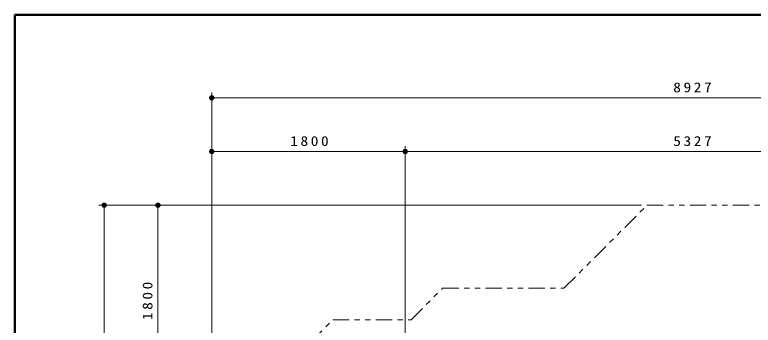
# Model space of a CAD drawing. Units: millimetres on the paper, scale 1:50. Extents: x -385 to 0, y -594 to 267.
# Drawn here: x -385 to -247.6, y 209.2 to 267 of the extents above; entities that cross this region are included whole.
import ezdxf

# ---------------------------------------------------------------- set-up
doc = ezdxf.new("R2010")
doc.units = ezdxf.units.MM
doc.linetypes.add('USER3', pattern=[8, 3, -1, 1, -1, 1, -1])
doc.layers.add('LY_1', color=7, linetype='Continuous', lineweight=50)
doc.styles.add('ＭＳ ゴシック', font='')
doc.styles.get('ＭＳ ゴシック').set_extended_font_data('MS Gothic')

# ---------------------------------------------------------------- blocks, each defined once
blk = doc.blocks.new('filled_dot')
at = {"color": 0, "linetype": 'Continuous', "lineweight": -2, "const_width": 1.25}
blk.add_lwpolyline([(-0.625, 0, 1), (0.625, 0, 1)], format="xyb", close=True, dxfattribs=at)

msp = doc.modelspace()

# ---------------------------------------------------------------- linework, layer by layer
at = {"layer": 'LY_1'}
for p, q in [((0, 267), (-385, 267)), ((-385, 267), (-385, 0))]:
    msp.add_line(p, q, dxfattribs=at)
at = {"layer": 'LY_1', "lineweight": 13}
for p, q in [((-348.361, 188.67), (-348.361, 252.542)), ((-348.361, 251.542), (-169.831, 251.542)), ((-348.361, 188.67), (-348.361, 242.542)), ((-312.361, 172.702), (-312.361, 242.542)), ((-312.361, 172.702), (-312.361, 242.542)), ((-348.361, 241.542), (-312.361, 241.542)), ((-312.361, 241.542), (-205.831, 241.542)), ((-268.38, 231.542), (-369.361, 231.542)), ((-368.361, 97.822), (-368.361, 231.542)), ((-268.38, 231.542), (-359.361, 231.542)), ((-358.361, 195.542), (-358.361, 231.542))]:
    msp.add_line(p, q, dxfattribs=at)
at = {"layer": 'LY_1', "linetype": 'USER3', "lineweight": 13}
msp.add_lwpolyline([(-230.372, 231.542), (-169.831, 171.001), (-169.831, 125.945), (-193.098, 102.679), (-232.302, 102.679), (-240.649, 111.025), (-254.377, 111.025), (-267.581, 97.822), (-300.042, 97.822), (-325, 122.78), (-325, 132.373), (-348.361, 155.734), (-348.361, 187.67), (-325.807, 210.224), (-311.274, 210.224), (-305.406, 216.092), (-282.83, 216.092), (-267.38, 231.542)], close=True, dxfattribs=at)

# ---------------------------------------------------------------- block references
at = {"layer": 'LY_1', "lineweight": 13, "xscale": 0.4, "yscale": 0.4}
for p in [(-348.361, 251.542), (-348.361, 241.542), (-312.361, 241.542)]:
    msp.add_blockref('filled_dot', p, dxfattribs=at)
for p, rotation in [((-312.361, 241.542), 180), ((-368.361, 231.542), 270), ((-358.361, 231.542), 270)]:
    msp.add_blockref('filled_dot', p, dxfattribs=dict(at, rotation=rotation))

# ---------------------------------------------------------------- texts
at = {"layer": 'LY_1', "char_height": 1.833, "attachment_point": 8, "style": 'ＭＳ ゴシック'}
for s, insert in [('\\T1.33;\\W1.15;8927', (-258.68, 252.542)), ('\\T1.33;\\W1.15;1800', (-329.94, 242.542)), ('\\T1.33;\\W1.15;5327', (-258.68, 242.542))]:
    msp.add_mtext(s, dxfattribs=dict(at, insert=insert))
at = {"layer": 'LY_1', "insert": (-359.361, 213.963), "char_height": 1.833, "attachment_point": 8, "rotation": 90, "style": 'ＭＳ ゴシック'}
msp.add_mtext('\\T1.33;\\W1.15;1800', dxfattribs=at)

doc.saveas('drawing.dxf')
